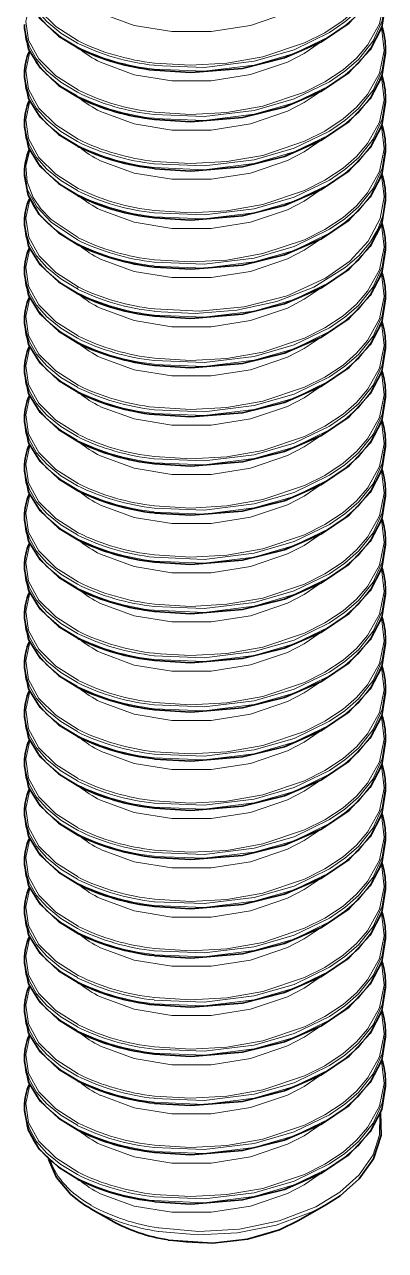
# Model space of a CAD drawing. Extents: x 327 to 941, y 153 to 765.
# Drawn here: x 775.89 to 778.89, y 698.68 to 708.85 of the extents above; entities that cross this region are included whole.
import ezdxf

# ---------------------------------------------------------------- set-up
doc = ezdxf.new("R2010")
doc.units = 0

msp = doc.modelspace()

# ---------------------------------------------------------------- linework, layer by layer
at = {"color": 7, "lineweight": 35, "ltscale": 0.000802612}
for p, q in [((775.895, 708.819), (775.895, 708.851)), ((775.895, 708.41), (775.895, 708.442)), ((775.895, 708.002), (775.895, 708.034)), ((778.895, 707.798), (778.895, 707.83)), ((778.895, 707.39), (778.895, 707.422)), ((775.895, 707.186), (775.895, 707.218)), ((775.895, 706.777), (775.895, 706.809)), ((778.895, 706.573), (778.895, 706.605)), ((778.895, 706.165), (778.895, 706.197)), ((778.895, 705.757), (778.895, 705.789)), ((775.895, 705.553), (775.895, 705.585)), ((775.895, 705.144), (775.895, 705.176)), ((778.895, 704.94), (778.895, 704.972)), ((778.895, 704.532), (778.895, 704.564)), ((775.895, 703.92), (775.895, 703.952)), ((775.895, 703.511), (775.895, 703.543)), ((778.895, 703.307), (778.895, 703.339)), ((778.895, 702.899), (778.895, 702.931)), ((775.895, 702.287), (775.895, 702.319)), ((775.895, 701.878), (775.895, 701.91)), ((778.895, 701.674), (778.895, 701.706)), ((778.895, 701.266), (778.895, 701.298)), ((775.895, 701.062), (775.895, 701.094)), ((775.895, 700.654), (775.895, 700.686)), ((775.895, 700.245), (775.895, 700.277)), ((778.895, 700.041), (778.895, 700.073))]:
    msp.add_line(p, q, dxfattribs=at)
at = {"color": 7, "lineweight": 35, "ltscale": 0.000804138}
for p, q in [((778.895, 708.614), (778.895, 708.647)), ((778.895, 708.206), (778.895, 708.238)), ((775.895, 707.594), (775.895, 707.626)), ((778.895, 706.981), (778.895, 707.014)), ((775.895, 706.369), (775.895, 706.401)), ((775.895, 705.961), (775.895, 705.993)), ((778.895, 705.348), (778.895, 705.381)), ((775.895, 704.736), (775.895, 704.768)), ((775.895, 704.328), (775.895, 704.36)), ((778.895, 704.124), (778.895, 704.156)), ((778.895, 703.715), (778.895, 703.748)), ((775.895, 703.103), (775.895, 703.135)), ((775.895, 702.695), (775.895, 702.727)), ((778.895, 702.491), (778.895, 702.523)), ((778.895, 702.082), (778.895, 702.115)), ((775.895, 701.47), (775.895, 701.502)), ((778.895, 700.858), (778.895, 700.89)), ((778.895, 700.449), (778.895, 700.482)), ((775.895, 699.837), (775.895, 699.869))]:
    msp.add_line(p, q, dxfattribs=at)
at = {"color": 7, "lineweight": 35, "ltscale": 0.00194}
msp.add_line((778.4, 699.056), (778.466, 699.096), dxfattribs=at)
at = {"color": 7, "lineweight": 35, "ltscale": 0.004959}
msp.add_line((776.618, 698.924), (776.446, 699.023), dxfattribs=at)
at = {"color": 7, "lineweight": 35, "ltscale": 0.006595}
msp.add_line((778.172, 698.924), (778.4, 699.056), dxfattribs=at)
at = {"color": 7, "lineweight": 13}
for points in [[(778.861, 709.641), (778.884, 709.452), (778.845, 709.264), (778.746, 709.087), (778.654, 708.98), (778.542, 708.883), (778.391, 708.783), (778.222, 708.698), (777.874, 708.582), (777.577, 708.529), (777.274, 708.513), (776.974, 708.531)], [(776.341, 708.716), (776.156, 708.833), (776.015, 708.973), (775.929, 709.129), (775.905, 709.285), (775.938, 709.441)], [(778.895, 709.463), (778.868, 709.289), (778.791, 709.123), (778.669, 708.97), (778.558, 708.872), (778.43, 708.784), (778.135, 708.641), (777.804, 708.546), (777.389, 708.495), (776.972, 708.511)], [(778.895, 709.431), (778.868, 709.257), (778.791, 709.091), (778.669, 708.938), (778.558, 708.84), (778.43, 708.752), (778.135, 708.609), (777.804, 708.514), (777.389, 708.463), (776.972, 708.479)], [(776.335, 708.697), (776.196, 708.78), (776.08, 708.875), (775.995, 708.971), (775.935, 709.075), (775.905, 709.166), (775.895, 709.259)], [(776.333, 708.666), (776.195, 708.749), (776.079, 708.844), (775.995, 708.94), (775.935, 709.043), (775.905, 709.134), (775.895, 709.227)], [(778.861, 709.233), (778.884, 709.044), (778.845, 708.856), (778.746, 708.679), (778.654, 708.572), (778.542, 708.475), (778.391, 708.375), (778.222, 708.29), (777.874, 708.174), (777.577, 708.121), (777.274, 708.104), (776.974, 708.123)], [(776.525, 708.945), (776.805, 708.843), (777.119, 708.792), (777.445, 708.792), (777.774, 708.843), (778.081, 708.947), (778.219, 709.019), (778.343, 709.104)], [(776.341, 708.308), (776.156, 708.425), (776.015, 708.565), (775.929, 708.721), (775.905, 708.877), (775.938, 709.032)], [(778.895, 709.055), (778.868, 708.881), (778.791, 708.715), (778.669, 708.561), (778.558, 708.463), (778.43, 708.376), (778.135, 708.233), (777.804, 708.138), (777.389, 708.086), (776.972, 708.103)], [(778.895, 709.023), (778.868, 708.849), (778.791, 708.682), (778.669, 708.529), (778.558, 708.431), (778.43, 708.343), (778.135, 708.201), (777.804, 708.106), (777.389, 708.054), (776.972, 708.071)], [(776.335, 708.289), (776.196, 708.372), (776.08, 708.467), (775.995, 708.563), (775.935, 708.666), (775.905, 708.758), (775.895, 708.851)], [(776.333, 708.258), (776.195, 708.34), (776.079, 708.436), (775.995, 708.531), (775.935, 708.634), (775.905, 708.726), (775.895, 708.819)], [(778.861, 708.825), (778.884, 708.635), (778.845, 708.448), (778.746, 708.27), (778.654, 708.164), (778.542, 708.067), (778.391, 707.967), (778.222, 707.882), (777.874, 707.765), (777.577, 707.713), (777.274, 707.696), (776.974, 707.715)], [(776.525, 708.537), (776.805, 708.434), (777.119, 708.383), (777.445, 708.383), (777.774, 708.435), (778.081, 708.539), (778.219, 708.611), (778.343, 708.695)], [(776.341, 707.899), (776.156, 708.017), (776.015, 708.156), (775.929, 708.313), (775.905, 708.469), (775.938, 708.624)], [(778.895, 708.647), (778.868, 708.473), (778.791, 708.306), (778.669, 708.153), (778.558, 708.055), (778.43, 707.967), (778.135, 707.825), (777.804, 707.729), (777.389, 707.678), (776.972, 707.695)], [(778.895, 708.614), (778.868, 708.441), (778.791, 708.274), (778.669, 708.121), (778.558, 708.023), (778.43, 707.935), (778.135, 707.793), (777.804, 707.697), (777.389, 707.646), (776.972, 707.663)], [(776.335, 707.881), (776.196, 707.964), (776.08, 708.059), (775.995, 708.155), (775.935, 708.258), (775.905, 708.349), (775.895, 708.442)], [(776.333, 707.849), (776.195, 707.932), (776.079, 708.027), (775.995, 708.123), (775.935, 708.226), (775.905, 708.317), (775.895, 708.41)], [(778.861, 708.416), (778.884, 708.227), (778.845, 708.04), (778.746, 707.862), (778.654, 707.756), (778.542, 707.658), (778.391, 707.558), (778.222, 707.473), (777.874, 707.357), (777.577, 707.305), (777.274, 707.288), (776.974, 707.307)], [(776.525, 708.129), (776.805, 708.026), (777.119, 707.975), (777.445, 707.975), (777.774, 708.027), (778.081, 708.131), (778.219, 708.203), (778.343, 708.287)], [(776.341, 707.491), (776.156, 707.609), (776.015, 707.748), (775.929, 707.904), (775.905, 708.061), (775.938, 708.216)], [(778.895, 708.238), (778.868, 708.065), (778.791, 707.898), (778.669, 707.745), (778.558, 707.647), (778.43, 707.559), (778.135, 707.417), (777.804, 707.321), (777.389, 707.27), (776.972, 707.287)], [(778.895, 708.206), (778.868, 708.032), (778.791, 707.866), (778.669, 707.713), (778.558, 707.615), (778.43, 707.527), (778.135, 707.384), (777.804, 707.289), (777.389, 707.238), (776.972, 707.255)], [(776.335, 707.473), (776.196, 707.555), (776.08, 707.65), (775.995, 707.747), (775.935, 707.85), (775.905, 707.941), (775.895, 708.034)], [(776.333, 707.441), (776.195, 707.524), (776.079, 707.619), (775.995, 707.715), (775.935, 707.818), (775.905, 707.909), (775.895, 708.002)], [(778.861, 708.008), (778.884, 707.819), (778.845, 707.631), (778.746, 707.454), (778.654, 707.347), (778.542, 707.25), (778.391, 707.15), (778.222, 707.065), (777.874, 706.949), (777.577, 706.896), (777.274, 706.88), (776.974, 706.898)], [(776.525, 707.72), (776.805, 707.618), (777.119, 707.567), (777.445, 707.567), (777.774, 707.618), (778.081, 707.723), (778.219, 707.794), (778.343, 707.879)], [(775.938, 707.808), (775.906, 707.677), (775.916, 707.544), (775.966, 707.415), (776.031, 707.321), (776.117, 707.233), (776.341, 707.083)], [(778.895, 707.83), (778.868, 707.656), (778.791, 707.49), (778.669, 707.337), (778.558, 707.239), (778.43, 707.151), (778.135, 707.008), (777.804, 706.913), (777.389, 706.862), (776.972, 706.878)], [(778.895, 707.798), (778.868, 707.624), (778.791, 707.458), (778.669, 707.305), (778.558, 707.207), (778.43, 707.119), (778.135, 706.976), (777.804, 706.881), (777.389, 706.83), (776.972, 706.846)], [(775.895, 707.626), (775.92, 707.478), (775.996, 707.338), (776.115, 707.21), (776.335, 707.064)], [(776.974, 706.49), (777.346, 706.472), (777.72, 706.509), (778.077, 706.6), (778.396, 706.745), (778.597, 706.887), (778.752, 707.054), (778.851, 707.24), (778.884, 707.42), (778.861, 707.6)], [(776.525, 707.312), (776.805, 707.21), (777.119, 707.159), (777.445, 707.159), (777.774, 707.21), (778.081, 707.314), (778.219, 707.386), (778.343, 707.471)], [(776.341, 706.675), (776.156, 706.792), (776.016, 706.931), (775.93, 707.087), (775.905, 707.243), (775.938, 707.399)], [(776.972, 706.47), (777.314, 706.452), (777.659, 706.479), (777.992, 706.552), (778.298, 706.67), (778.56, 706.833), (778.675, 706.935), (778.769, 707.048), (778.831, 707.153), (778.873, 707.263), (778.895, 707.422)], [(778.895, 707.39), (778.868, 707.216), (778.791, 707.049), (778.669, 706.896), (778.558, 706.798), (778.43, 706.71), (778.135, 706.568), (777.804, 706.473), (777.389, 706.421), (776.972, 706.438)], [(776.335, 706.656), (776.196, 706.739), (776.08, 706.834), (775.995, 706.93), (775.935, 707.033), (775.905, 707.125), (775.895, 707.218)], [(776.333, 706.625), (776.195, 706.707), (776.079, 706.803), (775.995, 706.898), (775.935, 707.001), (775.905, 707.093), (775.895, 707.186)], [(778.861, 707.192), (778.884, 707.003), (778.845, 706.815), (778.746, 706.637), (778.654, 706.531), (778.542, 706.434), (778.391, 706.334), (778.222, 706.249), (777.874, 706.132), (777.577, 706.08), (777.274, 706.063), (776.974, 706.082)], [(776.525, 706.904), (776.805, 706.801), (777.119, 706.75), (777.445, 706.75), (777.774, 706.802), (778.081, 706.906), (778.219, 706.978), (778.343, 707.062)], [(776.341, 706.266), (776.156, 706.384), (776.015, 706.523), (775.929, 706.68), (775.905, 706.836), (775.938, 706.991)], [(778.895, 707.014), (778.868, 706.84), (778.791, 706.673), (778.669, 706.52), (778.558, 706.422), (778.43, 706.334), (778.135, 706.192), (777.804, 706.096), (777.389, 706.045), (776.972, 706.062)], [(778.895, 706.981), (778.868, 706.808), (778.791, 706.641), (778.669, 706.488), (778.558, 706.39), (778.43, 706.302), (778.135, 706.16), (777.804, 706.064), (777.389, 706.013), (776.972, 706.03)], [(776.335, 706.248), (776.196, 706.331), (776.08, 706.426), (775.995, 706.522), (775.935, 706.625), (775.905, 706.716), (775.895, 706.809)], [(776.333, 706.216), (776.195, 706.299), (776.079, 706.394), (775.995, 706.49), (775.935, 706.593), (775.905, 706.684), (775.895, 706.777)], [(778.861, 706.783), (778.884, 706.594), (778.845, 706.407), (778.746, 706.229), (778.654, 706.123), (778.542, 706.025), (778.391, 705.925), (778.222, 705.84), (777.874, 705.724), (777.577, 705.672), (777.274, 705.655), (776.974, 705.674)], [(776.525, 706.496), (776.805, 706.393), (777.119, 706.342), (777.445, 706.342), (777.774, 706.394), (778.081, 706.498), (778.219, 706.57), (778.343, 706.654)], [(776.341, 705.858), (776.156, 705.976), (776.015, 706.115), (775.929, 706.271), (775.905, 706.428), (775.938, 706.583)], [(778.895, 706.605), (778.868, 706.432), (778.791, 706.265), (778.669, 706.112), (778.558, 706.014), (778.43, 705.926), (778.135, 705.784), (777.804, 705.688), (777.389, 705.637), (776.972, 705.654)], [(778.895, 706.573), (778.868, 706.399), (778.791, 706.233), (778.669, 706.08), (778.558, 705.982), (778.43, 705.894), (778.135, 705.751), (777.804, 705.656), (777.389, 705.605), (776.972, 705.622)], [(776.335, 705.84), (776.196, 705.922), (776.08, 706.017), (775.995, 706.114), (775.935, 706.217), (775.905, 706.308), (775.895, 706.401)], [(776.333, 705.808), (776.195, 705.891), (776.079, 705.986), (775.995, 706.082), (775.935, 706.185), (775.905, 706.276), (775.895, 706.369)], [(778.861, 706.375), (778.884, 706.186), (778.845, 705.998), (778.746, 705.821), (778.654, 705.714), (778.542, 705.617), (778.391, 705.517), (778.222, 705.432), (777.874, 705.316), (777.577, 705.263), (777.274, 705.247), (776.974, 705.265)], [(776.525, 706.087), (776.805, 705.985), (777.119, 705.934), (777.445, 705.934), (777.774, 705.985), (778.081, 706.09), (778.219, 706.161), (778.343, 706.246)], [(776.341, 705.45), (776.156, 705.567), (776.015, 705.707), (775.929, 705.863), (775.905, 706.019), (775.938, 706.175)], [(778.895, 706.197), (778.868, 706.023), (778.791, 705.857), (778.669, 705.704), (778.558, 705.606), (778.43, 705.518), (778.135, 705.375), (777.804, 705.28), (777.389, 705.229), (776.972, 705.245)], [(778.895, 706.165), (778.868, 705.991), (778.791, 705.825), (778.669, 705.672), (778.558, 705.574), (778.43, 705.486), (778.135, 705.343), (777.804, 705.248), (777.389, 705.197), (776.972, 705.213)], [(776.335, 705.431), (776.196, 705.514), (776.08, 705.609), (775.995, 705.705), (775.935, 705.809), (775.905, 705.9), (775.895, 705.993)], [(776.333, 705.4), (776.195, 705.483), (776.079, 705.578), (775.995, 705.674), (775.935, 705.777), (775.905, 705.868), (775.895, 705.961)], [(778.861, 705.967), (778.884, 705.778), (778.845, 705.59), (778.746, 705.413), (778.654, 705.306), (778.542, 705.209), (778.391, 705.109), (778.222, 705.024), (777.874, 704.908), (777.577, 704.855), (777.274, 704.838), (776.974, 704.857)], [(776.525, 705.679), (776.805, 705.577), (777.119, 705.526), (777.445, 705.526), (777.774, 705.577), (778.081, 705.681), (778.219, 705.753), (778.343, 705.838)], [(776.341, 705.042), (776.156, 705.159), (776.015, 705.299), (775.929, 705.455), (775.905, 705.611), (775.938, 705.766)], [(778.895, 705.789), (778.868, 705.615), (778.791, 705.449), (778.669, 705.295), (778.558, 705.197), (778.43, 705.11), (778.135, 704.967), (777.804, 704.872), (777.389, 704.82), (776.972, 704.837)], [(778.895, 705.757), (778.868, 705.583), (778.791, 705.417), (778.669, 705.263), (778.558, 705.165), (778.43, 705.077), (778.135, 704.935), (777.804, 704.84), (777.389, 704.788), (776.972, 704.805)], [(776.335, 705.023), (776.196, 705.106), (776.08, 705.201), (775.995, 705.297), (775.935, 705.4), (775.905, 705.492), (775.895, 705.585)], [(776.333, 704.992), (776.195, 705.074), (776.079, 705.17), (775.995, 705.266), (775.935, 705.368), (775.905, 705.46), (775.895, 705.553)], [(778.861, 705.559), (778.884, 705.37), (778.845, 705.182), (778.746, 705.004), (778.654, 704.898), (778.542, 704.801), (778.391, 704.701), (778.222, 704.616), (777.874, 704.499), (777.577, 704.447), (777.274, 704.43), (776.974, 704.449)], [(776.525, 705.271), (776.805, 705.168), (777.119, 705.117), (777.445, 705.117), (777.774, 705.169), (778.081, 705.273), (778.219, 705.345), (778.343, 705.429)], [(776.341, 704.633), (776.156, 704.751), (776.015, 704.89), (775.929, 705.047), (775.905, 705.203), (775.938, 705.358)], [(778.895, 705.381), (778.868, 705.207), (778.791, 705.04), (778.669, 704.887), (778.558, 704.789), (778.43, 704.701), (778.135, 704.559), (777.804, 704.463), (777.389, 704.412), (776.972, 704.429)], [(778.895, 705.348), (778.868, 705.175), (778.791, 705.008), (778.669, 704.855), (778.558, 704.757), (778.43, 704.669), (778.135, 704.527), (777.804, 704.431), (777.389, 704.38), (776.972, 704.397)], [(776.335, 704.615), (776.196, 704.698), (776.08, 704.793), (775.995, 704.889), (775.935, 704.992), (775.905, 705.083), (775.895, 705.176)], [(776.333, 704.583), (776.195, 704.666), (776.079, 704.761), (775.995, 704.857), (775.935, 704.96), (775.905, 705.051), (775.895, 705.144)], [(778.861, 705.15), (778.884, 704.961), (778.845, 704.774), (778.746, 704.596), (778.654, 704.49), (778.542, 704.392), (778.391, 704.292), (778.222, 704.207), (777.874, 704.091), (777.577, 704.039), (777.274, 704.022), (776.974, 704.041)], [(776.525, 704.863), (776.805, 704.76), (777.119, 704.709), (777.445, 704.709), (777.774, 704.761), (778.081, 704.865), (778.219, 704.937), (778.343, 705.021)], [(776.341, 704.225), (776.156, 704.343), (776.015, 704.482), (775.929, 704.638), (775.905, 704.795), (775.938, 704.95)], [(778.895, 704.972), (778.868, 704.799), (778.791, 704.632), (778.669, 704.479), (778.558, 704.381), (778.43, 704.293), (778.135, 704.151), (777.804, 704.055), (777.389, 704.004), (776.972, 704.021)], [(778.895, 704.94), (778.868, 704.766), (778.791, 704.6), (778.669, 704.447), (778.558, 704.349), (778.43, 704.261), (778.135, 704.119), (777.804, 704.023), (777.389, 703.972), (776.972, 703.989)], [(776.335, 704.207), (776.196, 704.289), (776.08, 704.384), (775.995, 704.481), (775.935, 704.584), (775.905, 704.675), (775.895, 704.768)], [(776.333, 704.175), (776.195, 704.258), (776.079, 704.353), (775.995, 704.449), (775.935, 704.552), (775.905, 704.643), (775.895, 704.736)], [(778.861, 704.742), (778.884, 704.553), (778.845, 704.365), (778.746, 704.188), (778.654, 704.081), (778.542, 703.984), (778.391, 703.884), (778.222, 703.799), (777.874, 703.683), (777.577, 703.63), (777.274, 703.614), (776.974, 703.632)], [(776.525, 704.454), (776.805, 704.352), (777.119, 704.301), (777.445, 704.301), (777.774, 704.352), (778.081, 704.457), (778.219, 704.528), (778.343, 704.613)], [(776.341, 703.817), (776.156, 703.934), (776.015, 704.074), (775.929, 704.23), (775.905, 704.386), (775.938, 704.542)], [(778.895, 704.564), (778.868, 704.39), (778.791, 704.224), (778.669, 704.071), (778.558, 703.973), (778.43, 703.885), (778.135, 703.742), (777.804, 703.647), (777.389, 703.596), (776.972, 703.612)], [(778.895, 704.532), (778.868, 704.358), (778.791, 704.192), (778.669, 704.039), (778.558, 703.941), (778.43, 703.853), (778.135, 703.71), (777.804, 703.615), (777.389, 703.564), (776.972, 703.58)], [(776.335, 703.798), (776.196, 703.881), (776.08, 703.976), (775.995, 704.072), (775.935, 704.176), (775.905, 704.267), (775.895, 704.36)], [(776.333, 703.767), (776.195, 703.85), (776.079, 703.945), (775.995, 704.041), (775.935, 704.144), (775.905, 704.235), (775.895, 704.328)], [(778.861, 704.334), (778.884, 704.145), (778.845, 703.957), (778.746, 703.78), (778.654, 703.673), (778.542, 703.576), (778.391, 703.476), (778.222, 703.391), (777.874, 703.275), (777.577, 703.222), (777.274, 703.205), (776.974, 703.224)], [(776.525, 704.046), (776.805, 703.944), (777.119, 703.893), (777.445, 703.893), (777.774, 703.944), (778.081, 704.048), (778.219, 704.12), (778.343, 704.205)], [(776.341, 703.409), (776.156, 703.526), (776.015, 703.666), (775.929, 703.822), (775.905, 703.978), (775.938, 704.133)], [(778.895, 704.156), (778.868, 703.982), (778.791, 703.816), (778.669, 703.662), (778.558, 703.564), (778.43, 703.477), (778.135, 703.334), (777.804, 703.239), (777.389, 703.188), (776.972, 703.204)], [(778.895, 704.124), (778.868, 703.95), (778.791, 703.784), (778.669, 703.63), (778.558, 703.532), (778.43, 703.444), (778.135, 703.302), (777.804, 703.207), (777.389, 703.155), (776.972, 703.172)], [(776.335, 703.39), (776.196, 703.473), (776.08, 703.568), (775.995, 703.664), (775.935, 703.767), (775.905, 703.859), (775.895, 703.952)], [(776.333, 703.359), (776.195, 703.441), (776.079, 703.537), (775.995, 703.633), (775.935, 703.735), (775.905, 703.827), (775.895, 703.92)], [(778.861, 703.926), (778.884, 703.737), (778.845, 703.549), (778.746, 703.371), (778.654, 703.265), (778.542, 703.168), (778.391, 703.068), (778.222, 702.983), (777.874, 702.866), (777.577, 702.814), (777.274, 702.797), (776.974, 702.816)], [(776.525, 703.638), (776.805, 703.535), (777.119, 703.484), (777.445, 703.484), (777.774, 703.536), (778.081, 703.64), (778.219, 703.712), (778.343, 703.796)], [(776.341, 703), (776.156, 703.118), (776.015, 703.257), (775.929, 703.414), (775.905, 703.57), (775.938, 703.725)], [(778.895, 703.748), (778.868, 703.574), (778.791, 703.407), (778.669, 703.254), (778.558, 703.156), (778.43, 703.068), (778.135, 702.926), (777.804, 702.83), (777.389, 702.779), (776.972, 702.796)], [(778.895, 703.715), (778.868, 703.542), (778.791, 703.375), (778.669, 703.222), (778.558, 703.124), (778.43, 703.036), (778.135, 702.894), (777.804, 702.798), (777.389, 702.747), (776.972, 702.764)], [(776.335, 702.982), (776.196, 703.065), (776.08, 703.16), (775.995, 703.256), (775.935, 703.359), (775.905, 703.45), (775.895, 703.543)], [(776.333, 702.95), (776.195, 703.033), (776.079, 703.128), (775.995, 703.224), (775.935, 703.327), (775.905, 703.418), (775.895, 703.511)], [(778.861, 703.517), (778.884, 703.328), (778.845, 703.141), (778.746, 702.963), (778.654, 702.857), (778.542, 702.759), (778.391, 702.659), (778.222, 702.574), (777.874, 702.458), (777.577, 702.406), (777.274, 702.389), (776.974, 702.408)], [(776.525, 703.23), (776.805, 703.127), (777.119, 703.076), (777.445, 703.076), (777.774, 703.128), (778.081, 703.232), (778.219, 703.304), (778.343, 703.388)], [(776.341, 702.592), (776.156, 702.71), (776.015, 702.849), (775.929, 703.005), (775.905, 703.162), (775.938, 703.317)], [(778.895, 703.339), (778.868, 703.166), (778.791, 702.999), (778.669, 702.846), (778.558, 702.748), (778.43, 702.66), (778.135, 702.518), (777.804, 702.422), (777.389, 702.371), (776.972, 702.388)], [(778.895, 703.307), (778.868, 703.133), (778.791, 702.967), (778.669, 702.814), (778.558, 702.716), (778.43, 702.628), (778.135, 702.486), (777.804, 702.39), (777.389, 702.339), (776.972, 702.356)], [(776.335, 702.574), (776.196, 702.656), (776.08, 702.751), (775.995, 702.848), (775.935, 702.951), (775.905, 703.042), (775.895, 703.135)], [(776.333, 702.542), (776.195, 702.625), (776.079, 702.72), (775.995, 702.816), (775.935, 702.919), (775.905, 703.01), (775.895, 703.103)], [(778.861, 703.109), (778.884, 702.92), (778.845, 702.732), (778.746, 702.555), (778.654, 702.448), (778.542, 702.351), (778.391, 702.251), (778.222, 702.166), (777.874, 702.05), (777.577, 701.997), (777.274, 701.981), (776.974, 701.999)], [(776.525, 702.821), (776.805, 702.719), (777.119, 702.668), (777.445, 702.668), (777.774, 702.719), (778.081, 702.824), (778.219, 702.895), (778.343, 702.98)], [(776.341, 702.184), (776.156, 702.301), (776.015, 702.441), (775.929, 702.597), (775.905, 702.753), (775.938, 702.909)], [(778.895, 702.931), (778.868, 702.757), (778.791, 702.591), (778.669, 702.438), (778.558, 702.34), (778.43, 702.252), (778.135, 702.109), (777.804, 702.014), (777.389, 701.963), (776.972, 701.979)], [(778.895, 702.899), (778.868, 702.725), (778.791, 702.559), (778.669, 702.406), (778.558, 702.308), (778.43, 702.22), (778.135, 702.077), (777.804, 701.982), (777.389, 701.931), (776.972, 701.947)], [(776.335, 702.165), (776.196, 702.248), (776.08, 702.343), (775.995, 702.439), (775.935, 702.543), (775.905, 702.634), (775.895, 702.727)], [(776.333, 702.134), (776.195, 702.217), (776.079, 702.312), (775.995, 702.408), (775.935, 702.511), (775.905, 702.602), (775.895, 702.695)], [(778.861, 702.701), (778.884, 702.512), (778.845, 702.324), (778.746, 702.147), (778.654, 702.04), (778.542, 701.943), (778.391, 701.843), (778.222, 701.758), (777.874, 701.642), (777.577, 701.589), (777.274, 701.572), (776.974, 701.591)], [(776.525, 702.413), (776.805, 702.311), (777.119, 702.26), (777.445, 702.26), (777.774, 702.311), (778.081, 702.415), (778.219, 702.487), (778.343, 702.572)], [(776.341, 701.776), (776.156, 701.893), (776.015, 702.033), (775.929, 702.189), (775.905, 702.345), (775.938, 702.5)], [(778.895, 702.523), (778.868, 702.349), (778.791, 702.183), (778.669, 702.029), (778.558, 701.931), (778.43, 701.844), (778.135, 701.701), (777.804, 701.606), (777.389, 701.555), (776.972, 701.571)], [(778.895, 702.491), (778.868, 702.317), (778.791, 702.151), (778.669, 701.997), (778.558, 701.899), (778.43, 701.811), (778.135, 701.669), (777.804, 701.574), (777.389, 701.522), (776.972, 701.539)], [(776.335, 701.757), (776.196, 701.84), (776.08, 701.935), (775.995, 702.031), (775.935, 702.134), (775.905, 702.226), (775.895, 702.319)], [(776.333, 701.726), (776.195, 701.808), (776.079, 701.904), (775.995, 702), (775.935, 702.102), (775.905, 702.194), (775.895, 702.287)], [(778.861, 702.293), (778.884, 702.104), (778.845, 701.916), (778.746, 701.738), (778.654, 701.632), (778.542, 701.535), (778.391, 701.435), (778.222, 701.35), (777.874, 701.233), (777.577, 701.181), (777.274, 701.164), (776.974, 701.183)], [(776.525, 702.005), (776.805, 701.902), (777.119, 701.851), (777.445, 701.851), (777.774, 701.903), (778.081, 702.007), (778.219, 702.079), (778.343, 702.163)], [(776.341, 701.367), (776.156, 701.485), (776.015, 701.625), (775.929, 701.781), (775.905, 701.937), (775.938, 702.092)], [(778.895, 702.115), (778.868, 701.941), (778.791, 701.774), (778.669, 701.621), (778.558, 701.523), (778.43, 701.435), (778.135, 701.293), (777.804, 701.197), (777.389, 701.146), (776.972, 701.163)], [(778.895, 702.082), (778.868, 701.909), (778.791, 701.742), (778.669, 701.589), (778.558, 701.491), (778.43, 701.403), (778.135, 701.261), (777.804, 701.165), (777.389, 701.114), (776.972, 701.131)], [(776.335, 701.349), (776.196, 701.432), (776.08, 701.527), (775.995, 701.623), (775.935, 701.726), (775.905, 701.817), (775.895, 701.91)], [(776.333, 701.317), (776.195, 701.4), (776.079, 701.495), (775.995, 701.591), (775.935, 701.694), (775.905, 701.785), (775.895, 701.878)], [(778.861, 701.884), (778.884, 701.695), (778.845, 701.508), (778.746, 701.33), (778.654, 701.224), (778.542, 701.126), (778.391, 701.026), (778.222, 700.941), (777.874, 700.825), (777.577, 700.773), (777.274, 700.756), (776.974, 700.775)], [(776.525, 701.597), (776.805, 701.494), (777.119, 701.443), (777.445, 701.443), (777.774, 701.495), (778.081, 701.599), (778.219, 701.671), (778.343, 701.755)], [(776.341, 700.959), (776.156, 701.077), (776.015, 701.216), (775.929, 701.372), (775.905, 701.529), (775.938, 701.684)], [(778.895, 701.706), (778.868, 701.533), (778.791, 701.366), (778.669, 701.213), (778.558, 701.115), (778.43, 701.027), (778.135, 700.885), (777.804, 700.789), (777.389, 700.738), (776.972, 700.755)], [(778.895, 701.674), (778.868, 701.5), (778.791, 701.334), (778.669, 701.181), (778.558, 701.083), (778.43, 700.995), (778.135, 700.853), (777.804, 700.757), (777.389, 700.706), (776.972, 700.723)], [(776.335, 700.941), (776.196, 701.023), (776.08, 701.118), (775.995, 701.215), (775.935, 701.318), (775.905, 701.409), (775.895, 701.502)], [(776.333, 700.909), (776.195, 700.992), (776.079, 701.087), (775.995, 701.183), (775.935, 701.286), (775.905, 701.377), (775.895, 701.47)], [(778.861, 701.476), (778.884, 701.287), (778.845, 701.099), (778.746, 700.922), (778.654, 700.815), (778.542, 700.718), (778.391, 700.618), (778.222, 700.533), (777.874, 700.417), (777.577, 700.364), (777.274, 700.348), (776.974, 700.366)], [(776.525, 701.188), (776.805, 701.086), (777.119, 701.035), (777.445, 701.035), (777.774, 701.086), (778.081, 701.191), (778.219, 701.262), (778.343, 701.347)], [(776.341, 700.551), (776.156, 700.668), (776.015, 700.808), (775.929, 700.964), (775.905, 701.12), (775.938, 701.276)], [(778.895, 701.298), (778.868, 701.124), (778.791, 700.958), (778.669, 700.805), (778.558, 700.707), (778.43, 700.619), (778.135, 700.476), (777.804, 700.381), (777.389, 700.33), (776.972, 700.346)], [(778.895, 701.266), (778.868, 701.092), (778.791, 700.926), (778.669, 700.773), (778.558, 700.675), (778.43, 700.587), (778.135, 700.444), (777.804, 700.349), (777.389, 700.298), (776.972, 700.314)], [(776.335, 700.532), (776.196, 700.615), (776.08, 700.71), (775.995, 700.806), (775.935, 700.91), (775.905, 701.001), (775.895, 701.094)], [(776.333, 700.501), (776.195, 700.584), (776.079, 700.679), (775.995, 700.775), (775.935, 700.878), (775.905, 700.969), (775.895, 701.062)], [(778.861, 701.068), (778.884, 700.879), (778.845, 700.691), (778.746, 700.514), (778.654, 700.407), (778.542, 700.31), (778.391, 700.21), (778.222, 700.125), (777.874, 700.009), (777.577, 699.956), (777.274, 699.939), (776.974, 699.958)], [(776.525, 700.78), (776.805, 700.678), (777.119, 700.627), (777.445, 700.627), (777.774, 700.678), (778.081, 700.782), (778.219, 700.854), (778.343, 700.939)], [(776.341, 700.143), (776.156, 700.26), (776.015, 700.4), (775.929, 700.556), (775.905, 700.712), (775.938, 700.867)], [(778.895, 700.89), (778.868, 700.716), (778.791, 700.55), (778.669, 700.396), (778.558, 700.298), (778.43, 700.211), (778.135, 700.068), (777.804, 699.973), (777.389, 699.922), (776.972, 699.938)], [(778.895, 700.858), (778.868, 700.684), (778.791, 700.518), (778.669, 700.364), (778.558, 700.266), (778.43, 700.178), (778.135, 700.036), (777.804, 699.941), (777.389, 699.889), (776.972, 699.906)], [(776.335, 700.124), (776.196, 700.207), (776.08, 700.302), (775.995, 700.398), (775.935, 700.501), (775.905, 700.593), (775.895, 700.686)], [(776.333, 700.093), (776.195, 700.175), (776.079, 700.271), (775.995, 700.367), (775.935, 700.469), (775.905, 700.561), (775.895, 700.654)], [(778.861, 700.66), (778.884, 700.471), (778.845, 700.283), (778.746, 700.105), (778.654, 699.999), (778.542, 699.902), (778.391, 699.802), (778.222, 699.717), (777.874, 699.6), (777.577, 699.548), (777.274, 699.531), (776.974, 699.55)], [(776.525, 700.372), (776.805, 700.269), (777.119, 700.218), (777.445, 700.218), (777.774, 700.27), (778.081, 700.374), (778.219, 700.446), (778.343, 700.53)], [(776.341, 699.734), (776.156, 699.852), (776.015, 699.992), (775.929, 700.148), (775.905, 700.304), (775.938, 700.459)], [(778.895, 700.482), (778.868, 700.308), (778.791, 700.141), (778.669, 699.988), (778.558, 699.89), (778.43, 699.802), (778.135, 699.66), (777.804, 699.564), (777.389, 699.513), (776.972, 699.53)], [(778.895, 700.449), (778.868, 700.276), (778.791, 700.109), (778.669, 699.956), (778.558, 699.858), (778.43, 699.77), (778.135, 699.628), (777.804, 699.532), (777.389, 699.481), (776.972, 699.498)], [(776.335, 699.716), (776.196, 699.799), (776.08, 699.894), (775.995, 699.99), (775.935, 700.093), (775.905, 700.184), (775.895, 700.277)], [(776.333, 699.684), (776.195, 699.767), (776.079, 699.862), (775.995, 699.958), (775.935, 700.061), (775.905, 700.152), (775.895, 700.245)], [(778.861, 700.251), (778.884, 700.062), (778.845, 699.875), (778.746, 699.697), (778.654, 699.591), (778.542, 699.493), (778.391, 699.393), (778.222, 699.308), (777.874, 699.192), (777.577, 699.14), (777.274, 699.123), (776.974, 699.142)], [(776.525, 699.964), (776.805, 699.861), (777.119, 699.81), (777.445, 699.81), (777.774, 699.862), (778.081, 699.966), (778.219, 700.038), (778.343, 700.122)], [(776.341, 699.326), (776.156, 699.444), (776.015, 699.583), (775.929, 699.739), (775.905, 699.896), (775.938, 700.051)], [(778.895, 700.073), (778.868, 699.9), (778.791, 699.733), (778.669, 699.58), (778.558, 699.482), (778.43, 699.394), (778.135, 699.252), (777.804, 699.156), (777.389, 699.105), (776.972, 699.122)], [(778.895, 700.041), (778.868, 699.867), (778.791, 699.701), (778.669, 699.548), (778.558, 699.45), (778.43, 699.362), (778.135, 699.22), (777.804, 699.124), (777.389, 699.073), (776.972, 699.09)], [(776.335, 699.308), (776.196, 699.39), (776.08, 699.485), (775.995, 699.582), (775.935, 699.685), (775.905, 699.776), (775.895, 699.869)], [(777.01, 698.863), (777.343, 698.834), (777.682, 698.854), (778.012, 698.922), (778.315, 699.039), (778.515, 699.159), (778.677, 699.305), (778.792, 699.471), (778.846, 699.636), (778.847, 699.806)], [(776.525, 699.555), (776.805, 699.453), (777.119, 699.402), (777.445, 699.402), (777.774, 699.453), (778.081, 699.558), (778.219, 699.629), (778.343, 699.714)], [(776.525, 699.147), (776.805, 699.045), (777.119, 698.994), (777.445, 698.994), (777.774, 699.045), (778.081, 699.149), (778.219, 699.221), (778.343, 699.306)], [(777.01, 698.834), (777.334, 698.806), (777.664, 698.824), (777.987, 698.887), (778.285, 698.996), (778.4, 699.056)]]:
    msp.add_lwpolyline(points, dxfattribs=at)
at = {"color": 7, "lineweight": 35}
for points in [[(778.895, 709.431), (778.863, 709.237), (778.767, 709.051), (778.592, 708.861), (778.363, 708.706), (778.054, 708.573), (777.706, 708.487), (777.278, 708.452), (776.976, 708.471)], [(775.895, 709.227), (775.929, 709.054), (776.024, 708.898), (776.178, 708.755), (776.338, 708.656)], [(778.895, 709.023), (778.863, 708.829), (778.767, 708.642), (778.592, 708.453), (778.363, 708.298), (778.054, 708.165), (777.706, 708.079), (777.278, 708.044), (776.976, 708.062)], [(775.895, 708.819), (775.929, 708.645), (776.024, 708.49), (776.178, 708.346), (776.338, 708.248)], [(778.895, 708.614), (778.863, 708.42), (778.767, 708.234), (778.592, 708.045), (778.363, 707.89), (778.054, 707.756), (777.706, 707.671), (777.278, 707.635), (776.976, 707.654)], [(775.895, 708.41), (775.929, 708.237), (776.024, 708.081), (776.178, 707.938), (776.338, 707.84)], [(778.895, 708.206), (778.863, 708.012), (778.767, 707.826), (778.592, 707.637), (778.363, 707.482), (778.054, 707.348), (777.706, 707.262), (777.278, 707.227), (776.976, 707.246)], [(775.895, 708.002), (775.929, 707.829), (776.024, 707.673), (776.178, 707.53), (776.338, 707.432)], [(778.895, 707.798), (778.863, 707.604), (778.767, 707.418), (778.592, 707.228), (778.363, 707.073), (778.054, 706.94), (777.706, 706.854), (777.278, 706.819), (776.976, 706.838)], [(775.895, 707.594), (775.924, 707.435), (776.017, 707.273), (776.176, 707.123), (776.338, 707.023)], [(778.895, 707.39), (778.863, 707.196), (778.767, 707.009), (778.592, 706.82), (778.363, 706.665), (778.054, 706.532), (777.706, 706.446), (777.278, 706.411), (776.976, 706.429)], [(775.895, 707.186), (775.929, 707.012), (776.024, 706.857), (776.178, 706.714), (776.338, 706.615)], [(778.895, 706.981), (778.863, 706.787), (778.767, 706.601), (778.592, 706.412), (778.363, 706.257), (778.054, 706.123), (777.706, 706.038), (777.278, 706.002), (776.976, 706.021)], [(775.895, 706.777), (775.929, 706.604), (776.024, 706.448), (776.178, 706.305), (776.338, 706.207)], [(778.895, 706.573), (778.863, 706.379), (778.767, 706.193), (778.592, 706.004), (778.363, 705.849), (778.054, 705.715), (777.706, 705.629), (777.278, 705.594), (776.976, 705.613)], [(775.895, 706.369), (775.929, 706.196), (776.024, 706.04), (776.178, 705.897), (776.338, 705.799)], [(778.895, 706.165), (778.863, 705.971), (778.767, 705.785), (778.592, 705.595), (778.363, 705.44), (778.054, 705.307), (777.706, 705.221), (777.278, 705.186), (776.976, 705.205)], [(775.895, 705.961), (775.929, 705.788), (776.024, 705.632), (776.178, 705.489), (776.338, 705.39)], [(778.895, 705.757), (778.863, 705.563), (778.767, 705.376), (778.592, 705.187), (778.363, 705.032), (778.054, 704.899), (777.706, 704.813), (777.278, 704.778), (776.976, 704.796)], [(775.895, 705.553), (775.929, 705.38), (776.024, 705.224), (776.178, 705.081), (776.338, 704.982)], [(778.895, 705.348), (778.863, 705.154), (778.767, 704.968), (778.592, 704.779), (778.363, 704.624), (778.054, 704.49), (777.706, 704.405), (777.278, 704.369), (776.976, 704.388)], [(775.895, 705.144), (775.929, 704.971), (776.024, 704.815), (776.178, 704.672), (776.338, 704.574)], [(778.895, 704.94), (778.863, 704.746), (778.767, 704.56), (778.592, 704.371), (778.363, 704.216), (778.054, 704.082), (777.706, 703.996), (777.278, 703.961), (776.976, 703.98)], [(775.895, 704.736), (775.929, 704.563), (776.024, 704.407), (776.178, 704.264), (776.338, 704.166)], [(778.895, 704.532), (778.863, 704.338), (778.767, 704.152), (778.592, 703.962), (778.363, 703.807), (778.054, 703.674), (777.706, 703.588), (777.278, 703.553), (776.976, 703.572)], [(775.895, 704.328), (775.929, 704.155), (776.024, 703.999), (776.178, 703.856), (776.338, 703.757)], [(778.895, 704.124), (778.863, 703.93), (778.767, 703.743), (778.592, 703.554), (778.363, 703.399), (778.054, 703.266), (777.706, 703.18), (777.278, 703.145), (776.976, 703.163)], [(775.895, 703.92), (775.929, 703.746), (776.024, 703.591), (776.178, 703.448), (776.338, 703.349)], [(778.895, 703.715), (778.863, 703.521), (778.767, 703.335), (778.592, 703.146), (778.363, 702.991), (778.054, 702.857), (777.706, 702.772), (777.278, 702.736), (776.976, 702.755)], [(775.895, 703.511), (775.929, 703.338), (776.024, 703.182), (776.178, 703.039), (776.338, 702.941)], [(778.895, 703.307), (778.863, 703.113), (778.767, 702.927), (778.592, 702.738), (778.363, 702.583), (778.054, 702.449), (777.706, 702.363), (777.278, 702.328), (776.976, 702.347)], [(775.895, 703.103), (775.929, 702.93), (776.024, 702.774), (776.178, 702.631), (776.338, 702.533)], [(778.895, 702.899), (778.863, 702.705), (778.767, 702.519), (778.592, 702.329), (778.363, 702.174), (778.054, 702.041), (777.706, 701.955), (777.278, 701.92), (776.976, 701.939)], [(775.895, 702.695), (775.929, 702.522), (776.024, 702.366), (776.178, 702.223), (776.338, 702.124)], [(778.895, 702.491), (778.863, 702.297), (778.767, 702.11), (778.592, 701.921), (778.363, 701.766), (778.054, 701.633), (777.706, 701.547), (777.278, 701.512), (776.976, 701.53)], [(775.895, 702.287), (775.929, 702.114), (776.024, 701.958), (776.178, 701.815), (776.338, 701.716)], [(778.895, 702.082), (778.863, 701.888), (778.767, 701.702), (778.592, 701.513), (778.363, 701.358), (778.054, 701.224), (777.706, 701.139), (777.278, 701.103), (776.976, 701.122)], [(775.895, 701.878), (775.929, 701.705), (776.024, 701.549), (776.178, 701.406), (776.338, 701.308)], [(778.895, 701.674), (778.863, 701.48), (778.767, 701.294), (778.592, 701.105), (778.363, 700.95), (778.054, 700.816), (777.706, 700.73), (777.278, 700.695), (776.976, 700.714)], [(775.895, 701.47), (775.929, 701.297), (776.024, 701.141), (776.178, 700.998), (776.338, 700.9)], [(778.895, 701.266), (778.863, 701.072), (778.767, 700.886), (778.592, 700.696), (778.363, 700.541), (778.054, 700.408), (777.706, 700.322), (777.278, 700.287), (776.976, 700.306)], [(775.895, 701.062), (775.929, 700.889), (776.024, 700.733), (776.178, 700.59), (776.338, 700.491)], [(778.895, 700.858), (778.863, 700.664), (778.767, 700.477), (778.592, 700.288), (778.363, 700.133), (778.054, 700), (777.706, 699.914), (777.278, 699.879), (776.976, 699.897)], [(775.895, 700.654), (775.929, 700.481), (776.024, 700.325), (776.178, 700.182), (776.338, 700.083)], [(778.895, 700.449), (778.863, 700.255), (778.767, 700.069), (778.592, 699.88), (778.363, 699.725), (778.054, 699.591), (777.706, 699.506), (777.278, 699.47), (776.976, 699.489)], [(775.895, 700.245), (775.929, 700.072), (776.024, 699.916), (776.178, 699.773), (776.338, 699.675)], [(778.895, 700.041), (778.863, 699.847), (778.767, 699.661), (778.592, 699.472), (778.363, 699.317), (778.054, 699.183), (777.706, 699.097), (777.278, 699.062), (776.976, 699.081)], [(775.895, 699.837), (775.924, 699.678), (776.017, 699.516), (776.176, 699.367), (776.338, 699.267)], [(778.852, 699.819), (778.858, 699.632), (778.794, 699.437), (778.675, 699.271), (778.517, 699.131), (778.466, 699.096)], [(776.095, 699.434), (776.16, 699.281), (776.279, 699.142), (776.332, 699.099)], [(777.088, 698.763), (777.456, 698.738), (777.747, 698.771), (778.015, 698.849), (778.172, 698.924)]]:
    msp.add_lwpolyline(points, dxfattribs=at)
for centre, radius, start, end in [((778.287, 708.645), 0.608, 0.1242, 18.1502), ((777.181, 710.379), 1.919, 243.9265, 263.8541), ((776.359, 708.44), 0.464, 155.8032, 179.695), ((778.287, 708.237), 0.608, 0.1242, 18.1502), ((777.181, 709.971), 1.919, 243.9265, 263.8541), ((776.359, 708.032), 0.464, 155.8032, 179.695), ((778.287, 707.829), 0.608, 0.1242, 18.1502), ((777.181, 709.563), 1.919, 243.9265, 263.8541), ((776.359, 707.623), 0.465, 155.7955, 179.6886), ((778.286, 707.42), 0.609, 0.1368, 18.1357), ((777.181, 709.154), 1.919, 243.9265, 263.8541), ((776.359, 707.215), 0.464, 155.7855, 179.6943), ((778.287, 707.012), 0.608, 0.1242, 18.1502), ((776.359, 706.807), 0.464, 155.8032, 179.695), ((777.181, 708.746), 1.919, 243.9265, 263.8541), ((778.287, 706.604), 0.608, 0.1242, 18.1502), ((776.359, 706.399), 0.464, 155.8032, 179.695), ((777.181, 708.338), 1.919, 243.9265, 263.8541), ((778.287, 706.196), 0.608, 0.1242, 18.1502), ((776.359, 705.99), 0.464, 155.8032, 179.695), ((777.181, 707.93), 1.919, 243.9265, 263.8541), ((778.287, 705.788), 0.608, 0.1242, 18.1502), ((776.359, 705.582), 0.464, 155.8032, 179.695), ((777.181, 707.521), 1.919, 243.9265, 263.8541), ((778.287, 705.379), 0.608, 0.1242, 18.1502), ((776.359, 705.174), 0.464, 155.8032, 179.695), ((777.181, 707.113), 1.919, 243.9265, 263.8541), ((778.287, 704.971), 0.608, 0.1242, 18.1502), ((776.359, 704.766), 0.464, 155.8032, 179.695), ((777.181, 706.705), 1.919, 243.9265, 263.8541), ((778.287, 704.563), 0.608, 0.1242, 18.1502), ((776.359, 704.357), 0.464, 155.8032, 179.695), ((777.181, 706.297), 1.919, 243.9265, 263.8541), ((778.287, 704.155), 0.608, 0.1242, 18.1502), ((776.359, 703.949), 0.464, 155.8032, 179.695), ((777.181, 705.888), 1.919, 243.9265, 263.8541), ((778.287, 703.746), 0.608, 0.1242, 18.1502), ((776.359, 703.541), 0.464, 155.8032, 179.695), ((777.181, 705.48), 1.919, 243.9265, 263.8541), ((778.287, 703.338), 0.608, 0.1242, 18.1502), ((776.359, 703.133), 0.464, 155.8032, 179.695), ((777.181, 705.072), 1.919, 243.9265, 263.8541), ((778.287, 702.93), 0.608, 0.1242, 18.1502), ((776.359, 702.724), 0.464, 155.8032, 179.695), ((777.181, 704.664), 1.919, 243.9265, 263.8541), ((778.287, 702.522), 0.608, 0.1242, 18.1502), ((776.359, 702.316), 0.464, 155.8032, 179.695), ((777.181, 704.255), 1.919, 243.9265, 263.8541), ((778.287, 702.113), 0.608, 0.1242, 18.1502), ((776.359, 701.908), 0.464, 155.8032, 179.695), ((777.181, 703.847), 1.919, 243.9265, 263.8541), ((778.287, 701.705), 0.608, 0.1242, 18.1502), ((776.359, 701.5), 0.464, 155.8032, 179.695), ((777.181, 703.439), 1.919, 243.9265, 263.8541), ((778.287, 701.297), 0.608, 0.1242, 18.1502), ((776.359, 701.091), 0.464, 155.8032, 179.695), ((777.181, 703.031), 1.919, 243.9265, 263.8541), ((778.287, 700.889), 0.608, 0.1242, 18.1502), ((776.359, 700.683), 0.464, 155.8032, 179.695), ((777.181, 702.622), 1.919, 243.9265, 263.8541), ((778.287, 700.48), 0.608, 0.1242, 18.1502), ((776.359, 700.275), 0.464, 155.8032, 179.695), ((777.181, 702.214), 1.919, 243.9265, 263.8541), ((778.287, 700.072), 0.608, 0.1242, 18.1502), ((776.359, 699.867), 0.464, 155.8032, 179.695), ((777.181, 701.806), 1.919, 243.9265, 263.8541), ((777.181, 701.398), 1.919, 243.9265, 263.8541), ((777.181, 700.99), 1.919, 243.9265, 263.8541), ((776.965, 699.929), 1.044, 232.6674, 240.2025), ((777.305, 700.169), 1.422, 241.0836, 261.2134)]:
    msp.add_arc(centre, radius, start, end, dxfattribs=at)
at = {"color": 7, "lineweight": 13}
for centre, radius, start, end in [((777.18, 710.394), 1.925, 243.9116, 263.8226), ((777.18, 710.427), 1.926, 243.9366, 263.7988), ((777.181, 710.433), 1.913, 243.9557, 263.8139), ((776.932, 709.364), 0.921, 230.6561, 243.8033), ((777.18, 709.986), 1.925, 243.9116, 263.8226), ((777.18, 710.02), 1.927, 243.9658, 263.8167), ((777.181, 710.025), 1.913, 243.9557, 263.8139), ((776.932, 708.955), 0.921, 230.6561, 243.8033), ((777.18, 709.578), 1.925, 243.9116, 263.8226), ((777.18, 709.611), 1.927, 243.9658, 263.8167), ((777.181, 709.617), 1.913, 243.9557, 263.8139), ((776.932, 708.547), 0.921, 230.6561, 243.8033), ((777.18, 709.169), 1.925, 243.9116, 263.8226), ((777.18, 709.203), 1.927, 243.9658, 263.8167), ((777.181, 709.209), 1.913, 243.9557, 263.8139), ((776.932, 708.139), 0.921, 230.6561, 243.8033), ((777.18, 708.761), 1.925, 243.9116, 263.8226), ((777.18, 708.795), 1.927, 243.9604, 263.8135), ((777.181, 708.8), 1.913, 243.9557, 263.8139), ((776.932, 707.731), 0.921, 230.6561, 243.8033), ((777.18, 708.353), 1.925, 243.9116, 263.8226), ((777.18, 708.387), 1.927, 243.9657, 263.8167), ((776.365, 706.656), 0.0301, 141.6378, 179.8115), ((777.181, 708.392), 1.913, 243.9557, 263.8139), ((776.932, 707.322), 0.921, 230.6561, 243.8033), ((777.18, 707.945), 1.925, 243.9116, 263.8226), ((777.18, 707.978), 1.927, 243.9658, 263.8167), ((777.181, 707.984), 1.913, 243.9557, 263.8139), ((776.932, 706.914), 0.921, 230.6561, 243.8033), ((777.18, 707.536), 1.925, 243.9116, 263.8226), ((777.18, 707.569), 1.926, 243.9366, 263.7988), ((777.181, 707.576), 1.913, 243.9557, 263.8139), ((776.932, 706.506), 0.921, 230.6561, 243.8033), ((777.18, 707.128), 1.925, 243.9116, 263.8226), ((777.18, 707.162), 1.927, 243.9658, 263.8167), ((777.181, 707.167), 1.913, 243.9557, 263.8139), ((776.932, 706.098), 0.921, 230.6561, 243.8033), ((777.18, 706.72), 1.925, 243.9116, 263.8226), ((777.18, 706.754), 1.927, 243.9658, 263.8167), ((777.181, 706.759), 1.913, 243.9557, 263.8139), ((776.932, 705.689), 0.921, 230.6561, 243.8033), ((777.18, 706.312), 1.925, 243.9116, 263.8226), ((777.18, 706.345), 1.927, 243.9604, 263.8135), ((777.181, 706.351), 1.913, 243.9557, 263.8139), ((776.932, 705.281), 0.921, 230.6561, 243.8033), ((777.18, 705.937), 1.927, 243.9658, 263.8167), ((777.181, 705.943), 1.913, 243.9557, 263.8139), ((777.18, 705.903), 1.925, 243.9116, 263.8226), ((776.932, 704.873), 0.921, 230.6561, 243.8033), ((777.18, 705.528), 1.926, 243.9366, 263.7988), ((777.181, 705.534), 1.913, 243.9557, 263.8139), ((777.18, 705.495), 1.925, 243.9116, 263.8226), ((776.932, 704.465), 0.921, 230.6561, 243.8033), ((777.18, 705.119), 1.926, 243.9366, 263.7988), ((777.181, 705.126), 1.913, 243.9557, 263.8139), ((777.18, 705.087), 1.925, 243.9116, 263.8226), ((776.932, 704.056), 0.921, 230.6561, 243.8033), ((777.18, 704.712), 1.927, 243.9658, 263.8167), ((777.181, 704.718), 1.913, 243.9557, 263.8139), ((777.18, 704.679), 1.925, 243.9116, 263.8226), ((776.932, 703.648), 0.921, 230.6561, 243.8033), ((777.18, 704.304), 1.927, 243.9658, 263.8167), ((777.181, 704.31), 1.913, 243.9557, 263.8139), ((777.18, 704.27), 1.925, 243.9116, 263.8226), ((776.932, 703.24), 0.921, 230.6561, 243.8033), ((777.18, 703.896), 1.927, 243.9604, 263.8135), ((777.181, 703.901), 1.913, 243.9557, 263.8139), ((777.18, 703.862), 1.925, 243.9116, 263.8226), ((776.932, 702.832), 0.921, 230.6561, 243.8033), ((777.18, 703.487), 1.927, 243.9604, 263.8135), ((777.181, 703.493), 1.913, 243.9557, 263.8139), ((777.18, 703.454), 1.925, 243.9116, 263.8226), ((776.932, 702.423), 0.921, 230.6561, 243.8033), ((777.18, 703.079), 1.927, 243.9658, 263.8167), ((777.181, 703.085), 1.913, 243.9557, 263.8139), ((777.18, 703.046), 1.925, 243.9116, 263.8226), ((776.932, 702.015), 0.921, 230.6561, 243.8033), ((777.18, 702.67), 1.926, 243.9366, 263.7988), ((777.181, 702.677), 1.913, 243.9557, 263.8139), ((777.18, 702.637), 1.925, 243.9116, 263.8226), ((776.932, 701.607), 0.921, 230.6561, 243.8033), ((777.18, 702.262), 1.926, 243.9366, 263.7988), ((777.181, 702.268), 1.913, 243.9557, 263.8139), ((777.18, 702.229), 1.925, 243.9116, 263.8226), ((776.932, 701.199), 0.921, 230.6561, 243.8033), ((777.18, 701.855), 1.927, 243.9658, 263.8167), ((777.181, 701.86), 1.913, 243.9557, 263.8139), ((777.18, 701.821), 1.925, 243.9116, 263.8226), ((776.932, 700.79), 0.921, 230.6561, 243.8033), ((777.18, 701.445), 1.926, 243.9366, 263.7988), ((777.181, 701.452), 1.913, 243.9557, 263.8139), ((777.18, 701.413), 1.925, 243.9116, 263.8226), ((776.932, 700.382), 0.921, 230.6561, 243.8033), ((777.18, 701.038), 1.927, 243.9658, 263.8167), ((777.181, 701.044), 1.913, 243.9557, 263.8139), ((777.18, 701.004), 1.925, 243.9116, 263.8226), ((776.932, 699.974), 0.921, 230.6565, 243.8032), ((777.246, 700.492), 1.674, 241.4167, 261.8695), ((777.246, 700.514), 1.667, 241.3801, 261.8471)]:
    msp.add_arc(centre, radius, start, end, dxfattribs=at)
for centre, major_axis, ratio, start_param, end_param in [((777.274, 707.599), (1.379, 0.007), 0.557706, 3.30242, 3.95926), ((777.274, 699.842), (1.379, 0.007), 0.557706, 3.30242, 3.959259), ((777.345, 699.534), (1.25, -0.006), 0.557584, 3.319261, 3.915265), ((777.395, 699.373), (1.099, 0), 0.57735, 3.927193, 5.497555)]:
    msp.add_ellipse(centre, major_axis=major_axis, ratio=ratio, start_param=start_param, end_param=end_param, dxfattribs=at)

doc.saveas('drawing.dxf')
